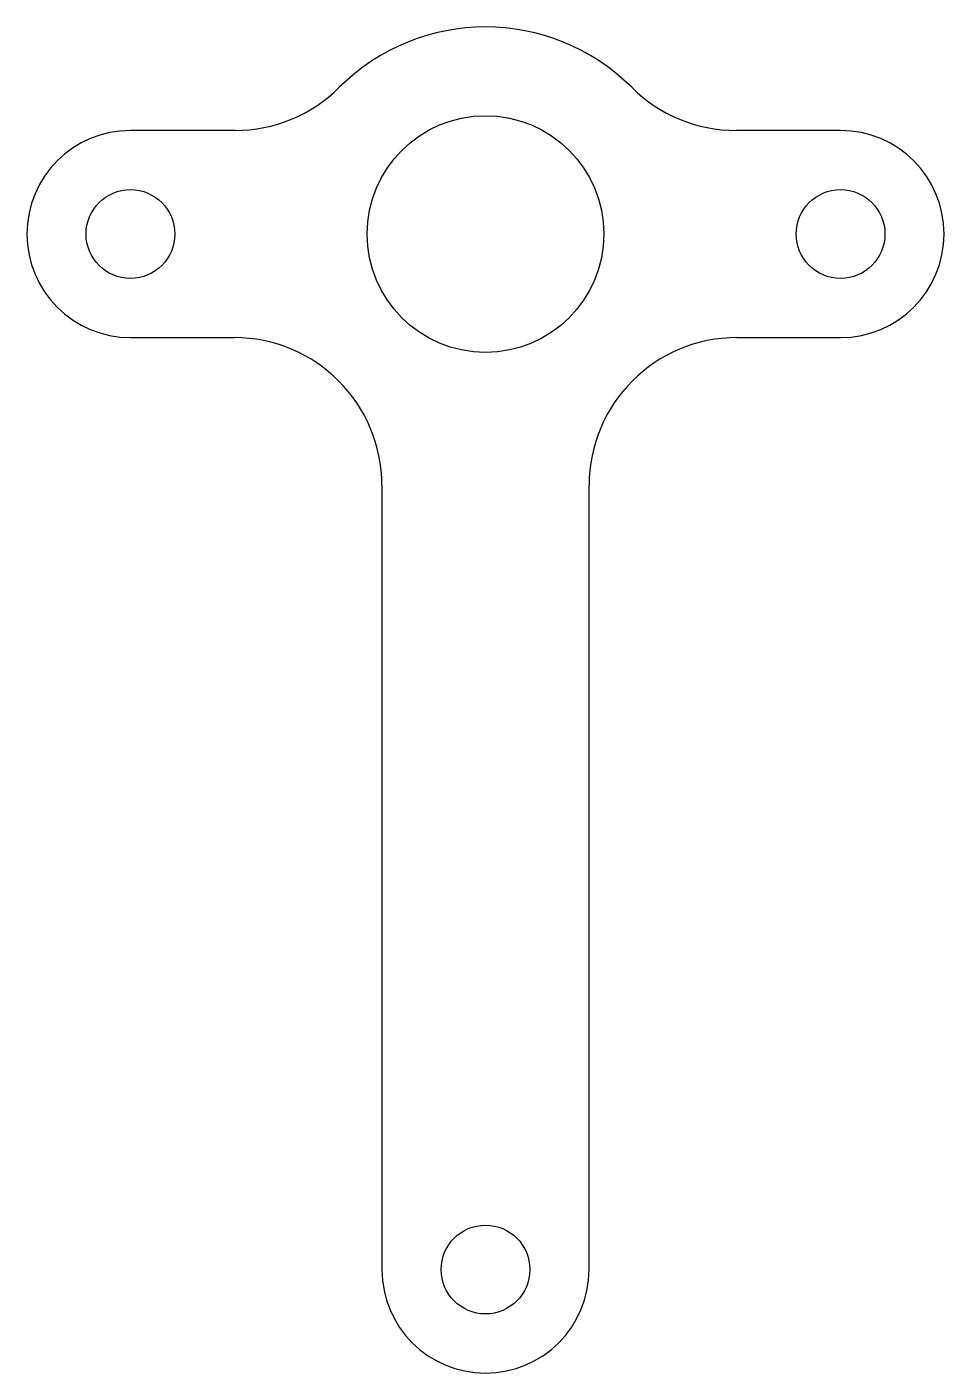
# Model space of a CAD drawing. Header units: millimetres. Extents: x -15.5 to 15.5, y -38.5 to 7.
import ezdxf

# ---------------------------------------------------------------- set-up
doc = ezdxf.new("R2010")
doc.units = ezdxf.units.MM

msp = doc.modelspace()

# ---------------------------------------------------------------- linework, layer by layer
at = {"color": 7, "linetype": 'Continuous', "lineweight": 25}
for p, q in [((-8.471, 3.5), (-12, 3.5)), ((12, 3.5), (8.471, 3.5)), ((-12, -3.5), (-8.5, -3.5)), ((8.5, -3.5), (12, -3.5)), ((-3.5, -8.5), (-3.5, -35)), ((3.5, -35), (3.5, -8.5))]:
    msp.add_line(p, q, dxfattribs=at)
for centre, radius in [((0, 0), 4), ((-12, 0), 1.5), ((12, 0), 1.5), ((0, -35), 1.5)]:
    msp.add_circle(centre, radius, dxfattribs=at)
for centre, radius, start, end in [((0, 0), 7, 45.0995, 134.9005), ((-8.471, 8.5), 5, 270, 314.9005), ((8.471, 8.5), 5, 225.0995, 270), ((-12, 0), 3.5, 90, 270), ((12, 0), 3.5, 270, 90), ((-8.5, -8.5), 5, 0, 90), ((8.5, -8.5), 5, 90, 180), ((0, -35), 3.5, 180, 0)]:
    msp.add_arc(centre, radius, start, end, dxfattribs=at)

doc.saveas('drawing.dxf')
